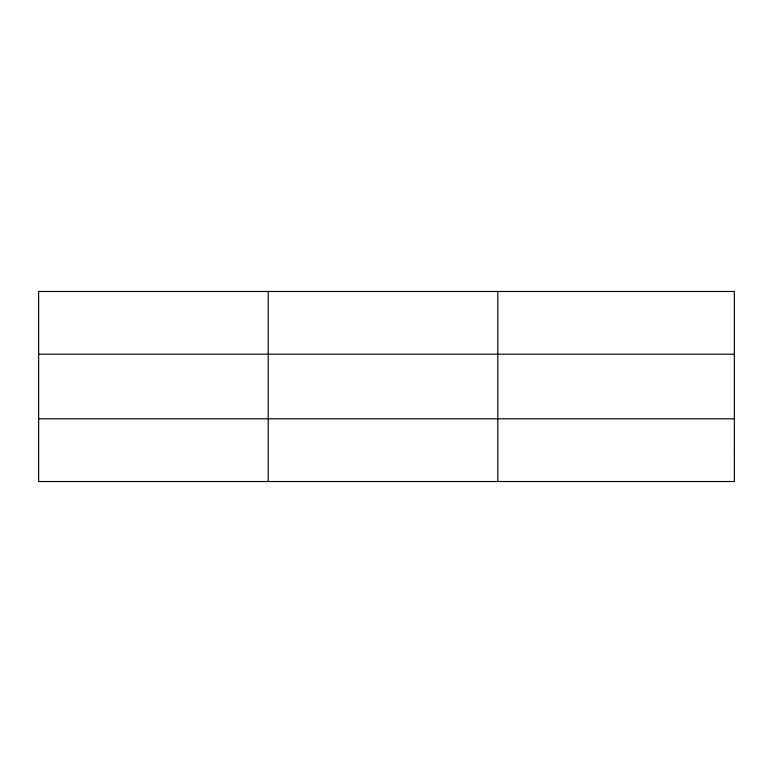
<?xml version="1.0" encoding="UTF-8"?>
<svg xmlns="http://www.w3.org/2000/svg" width="773" height="773" viewBox="0 0 773 773"><rect width="100%" height="100%" fill="white"/><g stroke="black" fill="none" stroke-linecap="round" stroke-linejoin="round"><path stroke-width="1.16" d="M268.231 481.521L268.231 291.479M497.812 481.521L497.812 291.479M38.65 354.189L734.35 354.189M38.65 418.811L734.35 418.811M734.35 450.166L734.35 481.521L38.65 481.521L38.65 291.479L734.35 291.479L734.35 450.166"/></g></svg>
